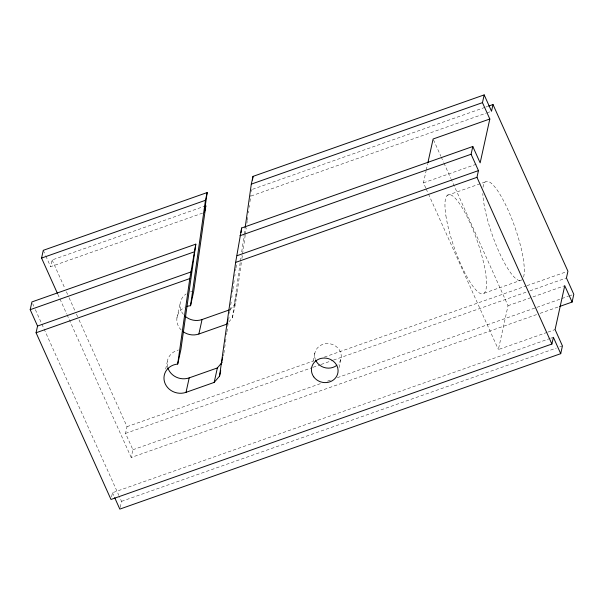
<?xml version="1.0" encoding="UTF-8"?>
<svg xmlns="http://www.w3.org/2000/svg" width="604" height="604" viewBox="0 0 604 604"><rect width="100%" height="100%" fill="white"/><g stroke="black" fill="none" stroke-linecap="round" stroke-linejoin="round"><path stroke-width="0.45" stroke-dasharray="3.02 2.27" d="M223.518 356.066L223.782 354.208M223.918 353.28L224.439 349.573M224.703 347.715L225.36 343.072M225.488 342.143L226.017 338.436M226.545 334.722L226.802 332.864M226.938 331.936L227.595 327.293M227.723 326.371L228.116 323.585M228.773 318.942L229.037 317.085M229.565 313.378L229.822 311.521M229.958 310.592L230.615 305.949M230.743 305.02L231.272 301.313M231.793 297.598L232.057 295.741M232.585 292.026L232.85 290.177M232.978 289.248L233.635 284.605M233.763 283.676L234.292 279.962M234.82 276.255L235.077 274.397M235.605 270.683L235.87 268.825M235.998 267.897L236.526 264.19M228.818 321.985L232.397 317.779L240.271 262.091M240.407 261.162L241.192 255.59M241.721 251.883L244.084 235.175M244.212 234.246L245.005 228.682M232.397 317.779L235.583 303.306L241.381 262.332M241.91 258.603L242.438 254.873M242.566 253.944L245.209 235.296M245.337 234.367L246.258 227.836M246.923 223.178L247.187 221.313M247.315 220.377L247.844 216.647M248.372 212.918L248.637 211.053M249.165 207.323L249.429 205.458M249.958 201.728L250.879 195.205M251.407 191.476L251.672 189.611M202.574 213.121L50.623 266.689L52.11 259.962L204.945 206.085M111.544 496.949L112.472 492.743L549.821 338.565M536.541 314.601L131.196 457.5L132.903 449.754L125.549 433.393L127.029 426.666L78.754 319.252M120.204 507.383L121.532 501.358L119.215 496.201M165.685 369.014L167.278 361.781M176.942 317.923L180.128 303.45M234.103 305.707L237.289 291.241M313.061 361.2L314.858 353.061M339.033 367.693L341.026 358.648M425.767 188.01L423.449 182.853L426.069 170.977M426.273 170.064L427.677 163.661M547.103 332.381L498.376 349.557L508.032 305.7L451.264 179.38M230.215 309.61L235.583 303.306M252.555 189.294L485.02 107.346M485.91 107.036L487.685 106.41M251.075 196.021L486.205 113.137M487.088 112.82L489.753 111.883M423.449 182.853L476.616 164.114M447.345 195.326L485.155 182M484.136 293.219L521.939 279.894A52.488 11.959 70.6 0 1 499.206 252.268A52.488 11.959 70.6 0 1 482.807 193.522M127.029 426.666L313.702 360.86M324.363 357.1L526.152 285.964M527.035 285.654L566.152 271.86M125.549 433.393L312.215 367.587M313.106 367.27L320.218 364.763M321.109 364.454L332.661 360.377M333.551 360.067L529.112 291.12M530.002 290.811L566.446 277.961M508.032 305.7L564.74 285.707M132.903 449.754L320.46 383.631M327.572 381.124L332.019 379.561M337.349 377.681L568.47 296.202M569.353 295.892L572.026 294.948M540.097 313.348L558.76 306.772M547.994 332.064L555.084 329.565M550.705 338.255L553.377 337.311M121.532 501.358L556.209 348.123M559.765 346.87L562.43 345.926M433.498 139.849L440.837 156.179M441.222 157.04L443.54 162.197M443.925 163.05L450.878 178.52M426.152 188.871L428.085 193.167M428.47 194.027L498.376 349.557M52.11 259.962L64.855 288.319M66.395 291.755L68.713 296.911M69.098 297.772L74.896 310.66M76.436 314.095L78.369 318.391M43.277 250.328L45.481 255.235M45.844 256.051L50.623 266.689M57.795 294.178L66.674 313.944M67.067 314.805L131.196 457.5M32.676 303.653L33.839 306.228M35.379 309.671L118.829 495.34M112.472 492.743L114.315 496.835M483.026 187.293A52.488 11.959 70.6 0 1 509.58 213.469A52.488 11.959 70.6 0 1 522.422 279.388M167.61 367.119A15.953 14.579 12.4 0 1 178.444 349.988M181.238 330.033A15.953 14.579 12.4 0 1 184.326 307.572M183.337 314.367A15.953 14.579 12.4 0 1 186.153 293.929M190.502 291.875A15.953 14.579 12.4 0 1 192.918 291.347M315.341 359.418A13.379 12.231 12.4 0 1 330.479 343.895A13.379 12.231 12.4 0 1 337.998 364.257M445.895 215.613A52.488 11.959 70.6 0 0 481.011 293.733A52.488 11.959 70.6 0 0 470.32 223.488A52.488 11.959 70.6 0 0 445.895 215.613"/><path stroke-width="0.91" d="M220.739 370.682L219.546 376.111L214.178 382.415L186.017 392.343A15.953 14.579 12.4 0 1 164.53 381.962A15.953 14.579 12.4 0 1 177.697 364.053L189.799 278.572L195.809 244.152L31.906 301.932L30.2 309.678L37.554 326.039L36.074 332.766L110.993 499.47L551.89 344.038L553.377 337.311L560.723 353.672L119.826 509.104L114.677 497.651M195.809 244.152L180.883 349.588L177.697 364.053M186.545 306.59A15.953 14.579 12.4 0 1 190.547 305.722L205.466 200.294L207.172 192.548L43.277 250.328L41.57 258.074L57.403 293.317M207.172 192.548L204.348 212.495L205.836 205.768L193.733 291.256L190.547 305.722M219.546 376.111L235.636 262.408L241.645 227.995L472.804 146.5L480.157 162.861L489.821 119.003L482.468 102.642L484.174 94.896L253.016 176.391L251.309 184.129L245.133 227.753M240.988 232.631L241.645 227.995M252.502 180.015L253.016 176.391M186.017 392.343L189.203 377.87L217.364 367.942L222.136 362.34M183.103 331.626A15.953 14.579 12.4 0 0 198.867 334.012L202.053 319.539L229.331 309.92M214.178 382.415L217.364 367.942M228.025 319.561L227.028 324.084L198.867 334.012M221.253 364.038L222.649 357.711M427.881 162.748L433.113 138.995L489.821 119.003M551.89 344.038L476.971 177.334L478.451 170.607L471.097 154.246L472.804 146.5M488.576 106.093L493.007 104.53L491.528 111.257L484.174 94.896M560.723 353.672L562.43 345.926L555.084 329.565L564.74 285.707L572.094 302.068L559.651 306.454M572.094 302.068L573.8 294.322L566.446 277.961L567.926 271.234L493.007 104.53M41.57 258.074L205.466 200.294M251.309 184.129L482.468 102.642M30.2 309.678L194.103 251.898M239.939 235.734L471.097 154.246M37.554 326.039L191.279 271.845M237.115 255.688L478.451 170.607M36.074 332.766L189.799 278.572M235.636 262.408L476.971 177.334M202.053 319.539A15.953 14.579 12.4 0 1 185.02 316.126M189.203 377.87A15.953 14.579 12.4 0 1 167.837 367.866M336.775 365.36A13.379 12.231 12.4 0 1 315.65 360.173M313.702 376.805A13.379 12.231 12.4 0 0 336.738 376.126A13.379 12.231 12.4 0 0 323.82 358.044A13.379 12.231 12.4 0 0 313.702 376.805"/></g></svg>
